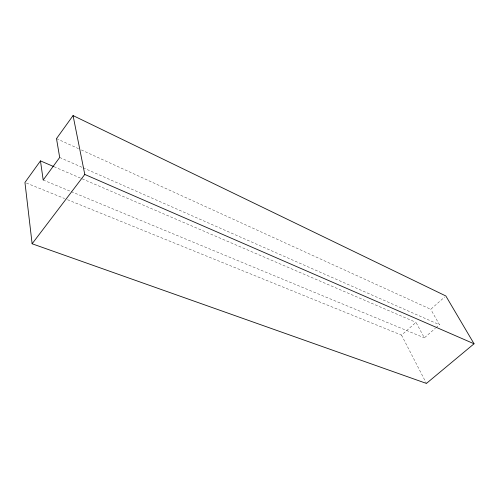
<?xml version="1.0" encoding="UTF-8"?>
<svg xmlns="http://www.w3.org/2000/svg" width="499" height="499" viewBox="0 0 499 499"><rect width="100%" height="100%" fill="white"/><g stroke="black" fill="none" stroke-linecap="round" stroke-linejoin="round"><path stroke-width="0.37" stroke-dasharray="2.5 1.87" d="M67.515 199.719L401.545 335.122L415.991 322.354L424.343 337.842L435.384 328.267M81.306 149.925L430.749 309.305L444.678 296.992M435.964 327.762L439.451 324.737L430.749 309.305M26.391 183.046L64.633 198.546M43.182 180.02L70.509 191.335M71.232 191.635L424.343 337.842M54.06 166.735L415.991 322.354M59.687 157.466L82.491 167.508M83.202 167.82L439.451 324.737M56.499 138.61L78.474 148.627M401.545 335.122L426.433 383.419"/><path stroke-width="0.75" d="M40.469 160.89L24.95 182.466L32.123 243.768L426.433 383.419L474.05 343.786L445.838 295.969L73.066 115.581L56.499 138.61L59.687 157.466L43.182 180.02L40.469 160.89L53.343 166.423M32.123 243.768L84.786 174.444L73.066 115.581M84.786 174.444L474.05 343.786"/></g></svg>
